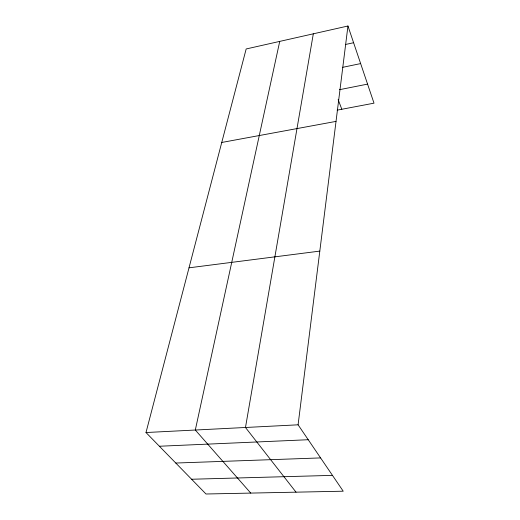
<?xml version="1.0" encoding="UTF-8"?>
<svg xmlns="http://www.w3.org/2000/svg" width="520" height="520" viewBox="0 0 520 520"><rect width="100%" height="100%" fill="white"/><g stroke="black" fill="none" stroke-linecap="round" stroke-linejoin="round"><path stroke-width="0.78" d="M298.09 424.814L347.951 26L246.168 48.965L145.997 432.529L205.998 494L343.226 491.205L298.09 424.814L145.997 432.529M313.32 33.813L245.479 427.486L296.023 492.167M279.734 41.392L195.312 430.027L250.75 493.09M345.663 44.447L353.594 42.725M342.751 67.308L360.64 63.59M339.463 89.694L367.569 84.117M337.123 110.156L374.004 103.168L347.951 26M221.748 142.467L336.024 121.388M189.014 267.826L319.807 251.102M159.38 446.245L308.224 439.725M175.78 463.041L320.587 457.912M191.594 479.245L332.462 475.371M338.156 99.573L341.816 109.265"/></g></svg>
